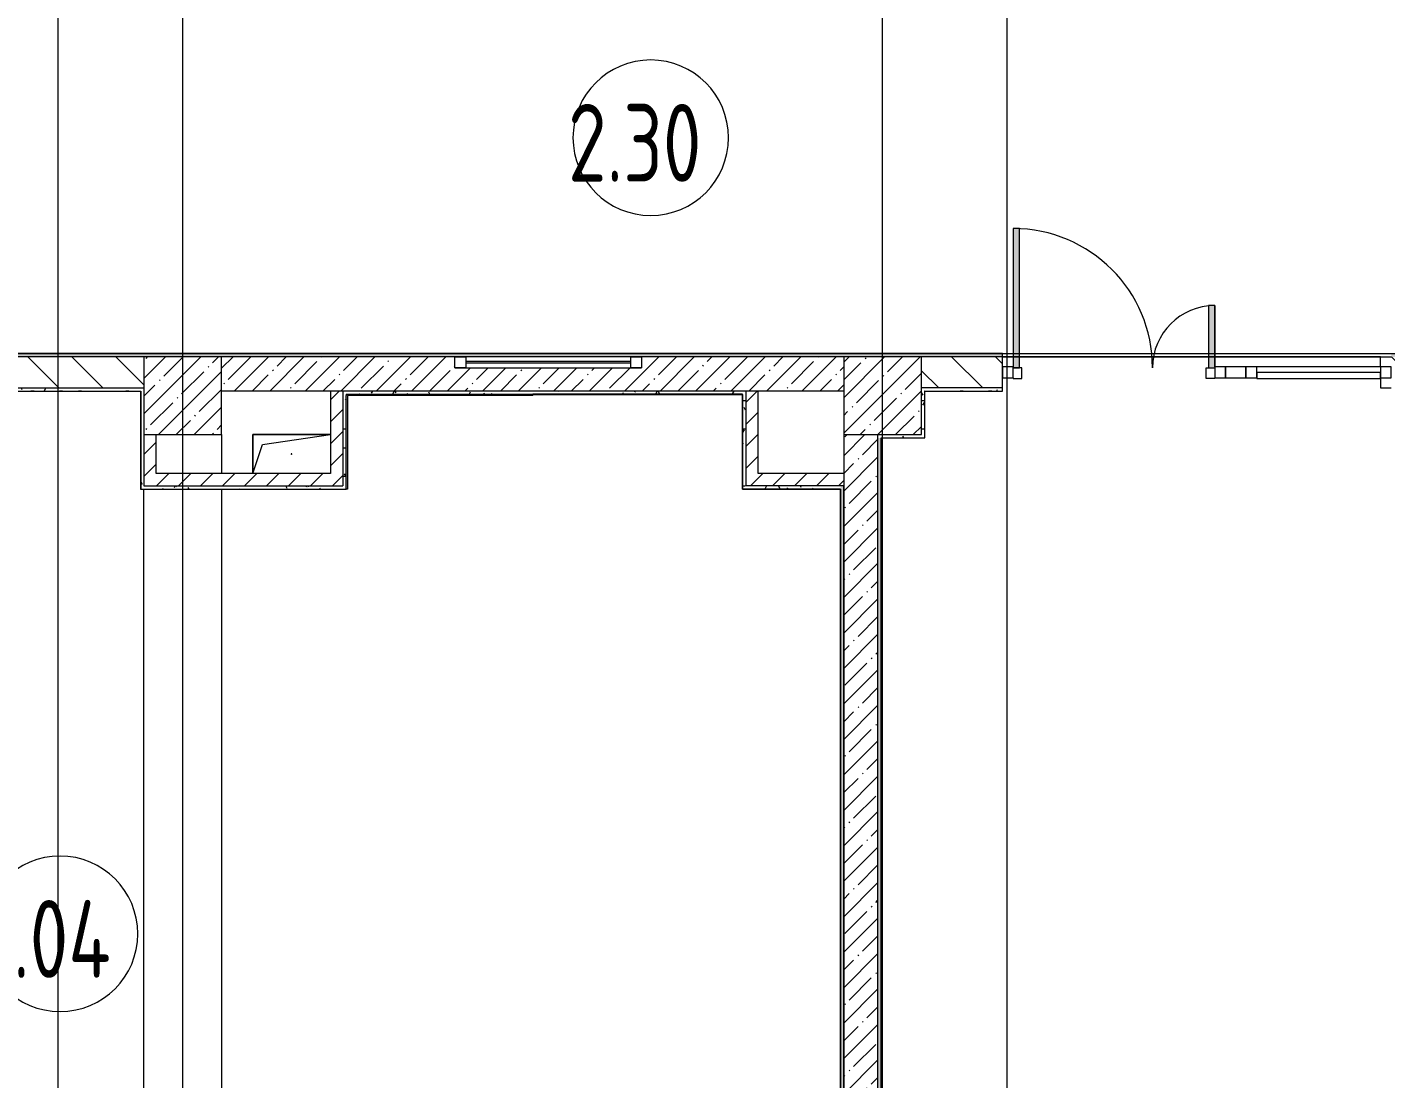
# Model space of a CAD drawing. Header units: millimetres. Extents: x -1113 to 415037, y -3642 to 354837.
# Drawn here: x 190932 to 199667, y 3257 to 10020 of the extents above; entities that cross this region are included whole.
import ezdxf

# ---------------------------------------------------------------- set-up
doc = ezdxf.new("R2010")
doc.units = ezdxf.units.MM
for name, color, linetype, lineweight in [('A-AREA-BNDY', 7, 'Continuous', 5), ('A-AREA-IDEN', 7, 'Continuous', 9), ('A-DETL-GENF', 7, 'Continuous', 9), ('A-FLOR', 7, 'Continuous', 9), ('A-GENM', 7, 'Continuous', 9), ('A-GLAZ', 7, 'Continuous', 9), ('A-GLAZ-1', 7, 'Continuous', 5), ('A-GLAZ-CURT', 7, 'Continuous', 9), ('A-GLAZ-CURT-2', 7, 'Continuous', 20), ('A-GLAZ-CWMG', 7, 'Continuous', 9), ('A-GLAZ-CWMG-1', 7, 'Continuous', 20), ('A-WALL', 7, 'Continuous', 5), ('I-WALL', 7, 'Continuous', 5), ('S-COLS', 7, 'Continuous', 9), ('S-COLS-1', 7, 'Continuous', 5), ('Оси', 7, 'Continuous', 9)]:
    doc.layers.add(name, color=color, linetype=linetype, lineweight=lineweight)
doc.layers.add('A-AREA-PATT-2', color=7, linetype='Continuous', lineweight=5, true_color=0xcde0ef, transparency=1)
doc.layers.add('A-FLOR-PATT-1', color=7, linetype='Continuous', lineweight=9, true_color=0xeef6ff, transparency=0.5)
for name, color, linetype, lineweight, true_color in [('A-DOOR-1', 7, 'Continuous', 5, 0xc0c0c0), ('A-WALL-1', 9, 'Continuous', 5, 0x808080), ('A-WALL-FNSH-1', 9, 'Continuous', 5, 0x808080)]:
    doc.layers.add(name, color=color, linetype=linetype, lineweight=lineweight, true_color=true_color)
doc.styles.add('СПДС', font='ГОСТ тип А.ttf', dxfattribs={"width": 0.9})
pattern_1 = [(45, (148772.12, -1e-08), (-70.71068, 70.71068), [])]
pattern_2 = [(135, (148772.12, -1e-08), (-141.42136, -141.42136), [])]
pattern_3 = [(45, (148772.12, -1e-08), (-114.04925, 114.04925), []), (45, (148886.17, -1e-08), (-114.04925, 114.04925), [201.612, -40.322, 6.706, -33.617])]
pattern_4 = [(0, (148772.123, -1e-08), (243.84, 60.96), [20.117, -162.763, 20.117, -162.763, -975.36]), (0, (148772.123, -1e-08), (243.84, 60.96), [-365.76, 20.117, -345.643, 20.117, -162.763, -426.72]), (0, (148772.123, -1e-08), (243.84, 60.96), [-914.4, 20.117, -101.803, 20.117, -284.683]), (120, (148863.563, 30.48), (-174.71291, 180.691634), [20.117, -162.763, 20.117, -162.763, -975.36]), (120, (148863.563, 30.48), (-174.71291, 180.691634), [-365.76, 20.117, -345.643, 20.117, -162.763, -426.72]), (120, (148863.563, 30.48), (-174.71291, 180.691634), [-914.4, 20.117, -101.803, 20.117, -284.683]), (240, (148894.043, 152.4), (-69.12709, -241.651634), [20.117, -162.763, 20.117, -162.763, -975.36]), (240, (148894.043, 152.4), (-69.12709, -241.651634), [-365.76, 20.117, -345.643, 20.117, -162.763, -426.72]), (240, (148894.043, 152.4), (-69.12709, -241.651634), [-914.4, 20.117, -101.803, 20.117, -284.683])]

# ---------------------------------------------------------------- blocks, each defined once
blk = doc.blocks.new('BSC_Колонна _Прямоугольная - 500х500-V279-Объем проектирования 2 этажа')
at = {"layer": 'S-COLS-1'}
h = blk.add_hatch(dxfattribs=at)
h.set_pattern_fill('FP_5', color=256, style=0, pattern_type=2)
h.set_pattern_definition([(45, (-43160, -7650), (-114.04925, 114.04925), []), (45, (-43045.95, -7650), (-114.04925, 114.04925), [201.613, -40.323, 6.706, -33.617])])
h.paths.add_polyline_path([(-250, -250), (250, -250), (250, 250), (-250, 250), (-250, 50)])
for p, q in [((250, 250), (-250, 250)), ((-250, 250), (-250, -250)), ((250, -250), (250, 250)), ((-250, -250), (250, -250))]:
    blk.add_line(p, q, dxfattribs=at)
blk = doc.blocks.new('BSC_Колонна _Прямоугольная - 500х500-V280-Объем проектирования 2 этажа')
at = {"layer": 'S-COLS-1'}
h = blk.add_hatch(dxfattribs=at)
h.set_pattern_fill('FP_6', color=256, style=0, pattern_type=2)
h.set_pattern_definition([(45, (-47660, -7650), (-114.04925, 114.04925), []), (45, (-47545.95, -7650), (-114.04925, 114.04925), [201.613, -40.323, 6.706, -33.617])])
h.paths.add_polyline_path([(152.6, -250), (250, -250), (250, 250), (-250, 250), (-250, -250), (-30, -250)])
for p, q in [((250, 250), (-250, 250)), ((-250, 250), (-250, -250)), ((250, -250), (250, 250)), ((-250, -250), (250, -250))]:
    blk.add_line(p, q, dxfattribs=at)
blk = doc.blocks.new('GM_Отверстие прямоугольное _в плите_ - Отверстие-V416-Объем проектирования 2 этажа')
at = {"layer": 'A-GENM'}
for p, q in [((-250, -125), (-250, 125)), ((-250, 125), (250, 125)), ((250, 125), (-250, 125)), ((-250, 125), (-250, -125)), ((-187.5, 62.5), (250, 125)), ((-250, -125), (-187.5, 62.5))]:
    blk.add_line(p, q, dxfattribs=at)
for start, end in [(360, 180), (180, 360)]:
    blk.add_arc((0, 0), 2.5, start, end, dxfattribs=at)
blk = doc.blocks.new('120_Окно_СКБ_1Ст - 120_Окно_СКБ_1Ст 400х1200 EI30-24228621-Объем проектирования 2 этажа')
at = {"layer": 'A-GLAZ'}
for p, q in [((-600, 40), (-600, 110)), ((-600, 110), (-530, 110)), ((-530, 110), (-530, 40)), ((530, 40), (530, 110)), ((530, 110), (600, 110)), ((600, 110), (600, 40)), ((-530, 40), (-600, 40)), ((600, 40), (530, 40))]:
    blk.add_line(p, q, dxfattribs=at)
at = {"layer": 'A-GLAZ-1'}
for p, q in [((600, 110), (-600, 110)), ((-600, 40), (600, 40)), ((530, 80), (-530, 80)), ((530, 70), (-530, 70))]:
    blk.add_line(p, q, dxfattribs=at)
blk = doc.blocks.new('Прямоугольный импост - 50 x 70 мм-31700031-Объем проектирования 2 этажа')
at = {"layer": 'A-GLAZ-CWMG-1'}
for p, q in [((-70, 35), (0, 35)), ((-70, -35), (-70, 35)), ((0, 35), (0, -35)), ((0, -35), (-70, -35))]:
    blk.add_line(p, q, dxfattribs=at)
blk = doc.blocks.new('Дверь_Витражная_остекление_ - ДВН_ДАО_Главный вход_1200 в свету-31742133-Объем проектирования 2 этажа')
at = {"layer": 'A-DETL-GENF'}
for p, q in [((-607.5, 925), (-647.5, 925)), ((-647.5, 925), (-647.5, 35)), ((-607.5, 30), (-607.5, 925)), ((647.5, 430), (607.5, 430)), ((607.5, 430), (607.5, 30)), ((647.5, 35), (647.5, 430)), ((-647.5, 30), (-607.5, 30)), ((-592.5, 30), (-647.5, 30)), ((-592.5, -40), (-592.5, 30)), ((592.5, -40), (592.5, 30)), ((592.5, 30), (647.5, 30)), ((607.5, 30), (647.5, 30)), ((-647.5, -35), (-647.5, -40)), ((-647.5, -40), (-592.5, -40)), ((647.5, -40), (592.5, -40)), ((647.5, -35), (647.5, -40))]:
    blk.add_line(p, q, dxfattribs=at)
at = {"layer": 'A-DOOR-1'}
for p, q in [((-647.5, 925), (-647.5, 35)), ((647.5, 430), (647.5, 35))]:
    blk.add_line(p, q, dxfattribs=at)
for centre, radius, start, end in [((-647.5, 30), 895, 360, 90), ((647.5, 30), 400, 90, 180)]:
    blk.add_arc(centre, radius, start, end, dxfattribs=at)
blk = doc.blocks.new('Системная панель - Стемалит - 40мм-32257327-Объем проектирования 2 этажа')
at = {"layer": 'A-GLAZ-CURT-2'}
for p, q in [((65, 35), (-65, 35)), ((-65, 35), (-65, -35)), ((65, -35), (65, 35)), ((-65, -35), (65, -35))]:
    blk.add_line(p, q, dxfattribs=at)
blk = doc.blocks.new('Прямоугольный импост - 50 x 70 мм-31687886-Объем проектирования 2 этажа')
at = {"layer": 'A-GLAZ-CWMG-1'}
for p, q in [((-35, 35), (35, 35)), ((-35, -35), (-35, 35)), ((35, 35), (35, -35)), ((35, -35), (-35, -35))]:
    blk.add_line(p, q, dxfattribs=at)
blk = doc.blocks.new('Прямоугольный импост - 50 x 70 мм-31701779-Объем проектирования 2 этажа')
at = {"layer": 'A-GLAZ-CWMG-1'}
for p, q in [((0, 35), (-70, 35)), ((-70, 35), (-70, -35)), ((0, -35), (0, 35)), ((-70, -35), (0, -35))]:
    blk.add_line(p, q, dxfattribs=at)
blk = doc.blocks.new('Системная панель - Стекло - 40мм-V498-Объем проектирования 2 этажа')
at = {"layer": 'A-GLAZ-CURT-2'}
for p, q in [((397.5, 0), (-397.5, 0)), ((-397.5, 0), (-397.5, -40)), ((397.5, -40), (397.5, 0)), ((-397.5, -40), (397.5, -40))]:
    blk.add_line(p, q, dxfattribs=at)
blk = doc.blocks.new('Прямоугольный импост - 50 x 70 мм-31702100-Объем проектирования 2 этажа')
at = {"layer": 'A-GLAZ-CWMG-1'}
for p, q in [((-35, 35), (35, 35)), ((-35, -35), (-35, 35)), ((35, 35), (35, -35)), ((35, -35), (-35, -35))]:
    blk.add_line(p, q, dxfattribs=at)
blk = doc.blocks.new('Прямоугольный импост - 50 x 70 мм-31720914-Объем проектирования 2 этажа')
at = {"layer": 'A-GLAZ-CWMG'}
blk.add_line((6460, 7920), (5665, 7920), dxfattribs=at)
blk = doc.blocks.new('Марка_Помещения - Номер-25198446-Объем проектирования 2 этажа')
at = {"layer": 'A-AREA-IDEN'}
for start, end in [(360, 180), (180, 360)]:
    blk.add_arc((0, 0), 2.5, start, end, dxfattribs=at)

msp = doc.modelspace()

# ---------------------------------------------------------------- hatches: boundary and pattern name
at = {"layer": 'A-AREA-PATT-2'}
msp.add_hatch(color=256, dxfattribs=at).paths.add_polyline_path([(192991.1, 7049.5), (192991.1, 7652), (194183.1, 7652), (194183.1, 7656), (192987.1, 7655), (192987.1, 7049.5)])
at = {"layer": 'A-FLOR-PATT-1'}
h = msp.add_hatch(color=256, dxfattribs=at)
h.paths.add_polyline_path([(198527.1, 7900), (198567.1, 7900), (198567.1, 8230), (198527.1, 8230)])
h.paths.add_polyline_path([(197307.4, 7900), (197312.1, 7900), (197312.1, 8725), (197272.1, 8725), (197272.1, 7900)])
h.paths.add_polyline_path([(189658.1, 7900), (189698.1, 7900), (189698.1, 8230), (189658.1, 8230), (189658.1, 7920)])
h.paths.add_polyline_path([(206273.1, 7900), (206313.1, 7900), (206313.1, 8725), (206273.1, 8725), (206273.1, 7920)])
h.paths.add_polyline_path([(188403.1, 7900), (188443.1, 7900), (188443.1, 8725), (188403.1, 8725), (188403.1, 8043.3)])
h.paths.add_polyline_path([(207568.1, 7900), (207568.1, 8230), (207528.1, 8230), (207528.1, 7900)])
h.paths.add_polyline_path([(223953.1, 9422.3), (224252.1, 9422.3), (224252.1, 9462.3), (223953.1, 9462.3)])
h.paths.add_polyline_path([(224191.5, 10682.3), (224252.1, 10682.3), (224252.1, 10722.3), (223453.1, 10722.3), (223453.1, 10682.3), (223522.1, 10682.3)])
h = msp.add_hatch(color=256, dxfattribs=at)
h.paths.add_polyline_path([(198567.1, 7830), (198567.1, 7900), (198527.1, 7900), (198527.1, 7830)])
h.paths.add_polyline_path([(197312.1, 7830), (197312.1, 7900), (197272.1, 7900), (197272.1, 7830), (197307.4, 7830)])
at = {"layer": 'I-WALL'}
h = msp.add_hatch(dxfattribs=at)
h.set_pattern_fill('FP_23', color=256, style=0, pattern_type=2)
h.set_pattern_definition(pattern_2)
h.paths.add_polyline_path([(187822.1, 7700), (188333.1, 7700), (188333.1, 7900), (187812.1, 7900), (187812.1, 7700)])
h.paths.add_polyline_path([(187262.1, 7700), (187312.1, 7700), (187312.1, 7900), (187262.1, 7900), (187262.1, 7773.2)])
h.paths.add_polyline_path([(191682.1, 7700), (191682.1, 7900), (190833.1, 7900), (190833.1, 7700), (191525.5, 7700)])
h = msp.add_hatch(dxfattribs=at)
h.set_pattern_fill('FP_191', color=256, style=0, pattern_type=2)
h.set_pattern_definition(pattern_4)
h.paths.add_polyline_path([(223516.4, 7900), (223522.1, 7900), (223501.1, 7920), (222477.1, 7920), (222477.1, 7908), (222532.1, 7908), (222532.1, 7900), (223502.1, 7900)])
h.paths.add_polyline_path([(221022.1, 7900), (221023.1, 7908), (221077.1, 7908), (221077.1, 7920), (220507.1, 7920), (220507.1, 7908), (220537.1, 7908), (220537.1, 7900), (220872.1, 7900)])
h.paths.add_polyline_path([(219092.1, 7900), (219377.1, 7900), (219377.1, 7908), (219407.1, 7908), (219407.1, 7920), (218132.6, 7920), (218132.6, 7908), (218162.6, 7908), (218162.6, 7900), (218989.4, 7900)])
h.paths.add_polyline_path([(214402.1, 7900), (214697.1, 7900.9), (214697.1, 7908), (214727.1, 7908), (214727.1, 7920), (208703.1, 7920), (208703.1, 7900), (214182.1, 7900)])
h.paths.add_polyline_path([(216098.5, 7900), (217002.6, 7900), (217002.6, 7908), (217032.6, 7908), (217032.6, 7920), (215827.1, 7920), (215827.1, 7908), (215857.1, 7908), (215857.1, 7900), (215990.9, 7900)])
h.paths.add_polyline_path([(206203.1, 7900), (206203.1, 7920), (199702.1, 7920), (199702.1, 7900), (205980.2, 7900)])
h.paths.add_polyline_path([(196682.1, 7900), (197202.1, 7900), (197202.1, 7920), (190833.1, 7920), (190833.1, 7900), (196182.1, 7900)])
h.paths.add_polyline_path([(187532.1, 7900), (188333.1, 7900), (188333.1, 7920), (187532.1, 7919), (187512.6, 7900)])
h.paths.add_polyline_path([(187512.1, 7900), (187522.1, 7910), (187512.1, 7920), (187512.1, 7914.3)])
h = msp.add_hatch(dxfattribs=at)
h.set_pattern_fill('FP_1', color=256, style=0, pattern_type=2)
h.set_pattern_definition(pattern_3)
h.paths.add_polyline_path([(196160.7, 7680), (196182.1, 7680), (196182.1, 7900), (194882.1, 7900), (194882.1, 7830), (193682.1, 7830), (193682.1, 7900), (192182.1, 7900), (192182.1, 7680), (195861.9, 7680)])
h = msp.add_hatch(dxfattribs=at)
h.set_pattern_fill('FP_23', color=256, style=0, pattern_type=2)
h.set_pattern_definition(pattern_2)
h.paths.add_polyline_path([(196702.1, 7700), (197202.1, 7700), (197202.1, 7900), (196682.1, 7900), (196682.1, 7700)])
h.paths.add_polyline_path([(200198.3, 7700), (200672.1, 7700.2), (200672.1, 7900), (199702.1, 7900), (199702.1, 7700)])
h = msp.add_hatch(dxfattribs=at)
h.set_pattern_fill('FP_191', color=256, style=0, pattern_type=2)
h.set_pattern_definition(pattern_4)
h.paths.add_polyline_path([(191661.1, 7680), (191682.1, 7700), (190833.1, 7700), (190833.1, 7680), (191525.5, 7680)])
h.paths.add_polyline_path([(191678.1, 7680), (191682.1, 7680), (191682.1, 7700), (191662.1, 7680)])
h.paths.add_polyline_path([(187812.1, 7700), (187833.1, 7680), (188333.1, 7680), (188333.1, 7700), (187822.1, 7700)])
h.paths.add_polyline_path([(187832.1, 7680), (187812.1, 7700), (187812.1, 7680), (187822.1, 7680)])
h = msp.add_hatch(dxfattribs=at)
h.set_pattern_fill('FP_191', color=256, style=0, pattern_type=2)
h.set_pattern_definition(pattern_4)
h.paths.add_polyline_path([(196702.1, 7380), (196701.2, 7680), (196682.1, 7700), (196682.8, 7380)])
h.paths.add_polyline_path([(196702.1, 7680), (196702.1, 7700), (196682.1, 7700), (196687.8, 7694.3)])
h = msp.add_hatch(dxfattribs=at)
h.set_pattern_fill('FP_191', color=256, style=0, pattern_type=2)
h.set_pattern_definition(pattern_4)
h.paths.add_polyline_path([(199702.1, 7680), (200662.1, 7680), (200660.7, 7700), (199702.1, 7700)])
h.paths.add_polyline_path([(196916.2, 7680), (197202.1, 7680), (197202.1, 7700), (196702.1, 7700), (196702.1, 7680)])
h = msp.add_hatch(dxfattribs=at)
h.set_pattern_fill('FP_191', color=256, style=0, pattern_type=2)
h.set_pattern_definition(pattern_4)
h.paths.add_polyline_path([(191662.1, 7070), (191682.1, 7070), (191682.1, 7680), (191662.1, 7679), (191662.1, 7070.3)])
h = msp.add_hatch(dxfattribs=at)
h.set_pattern_fill('FP_22', color=256, style=0, pattern_type=2)
h.set_pattern_definition(pattern_1)
h.paths.add_polyline_path([(192882.1, 7070), (192962.1, 7070), (192962.1, 7680), (192882.1, 7680), (192882.1, 7150)])
h = msp.add_hatch(dxfattribs=at)
h.set_pattern_fill('FP_191', color=256, style=0, pattern_type=2)
h.set_pattern_definition(pattern_4)
h.paths.add_polyline_path([(192962.1, 7660), (195531.1, 7660), (195532.1, 7680), (192962.1, 7680)])
h = msp.add_hatch(dxfattribs=at)
h.set_pattern_fill('FP_191', color=256, style=0, pattern_type=2)
h.set_pattern_definition(pattern_4)
h.paths.add_polyline_path([(192982.1, 7050), (192982.1, 7660), (192962.1, 7660), (192962.1, 7050), (192971, 7050)])
h = msp.add_hatch(dxfattribs=at)
h.set_pattern_fill('FP_191', color=256, style=0, pattern_type=2)
h.set_pattern_definition(pattern_4)
h.paths.add_polyline_path([(195552.1, 7070), (195552.1, 7680), (195532.1, 7680), (195532.1, 7070)])
h = msp.add_hatch(dxfattribs=at)
h.set_pattern_fill('FP_22', color=256, style=0, pattern_type=2)
h.set_pattern_definition(pattern_1)
h.paths.add_polyline_path([(195552.1, 7070), (195632.1, 7070), (195632.1, 7680), (195552.1, 7680)])
h = msp.add_hatch(dxfattribs=at)
h.set_pattern_fill('FP_22', color=256, style=0, pattern_type=2)
h.set_pattern_definition(pattern_1)
h.paths.add_polyline_path([(191762.1, 7150), (191762.1, 7400), (191682.1, 7400), (191682.1, 7150)])
h = msp.add_hatch(dxfattribs=at)
h.set_pattern_fill('FP_1', color=256, style=0, pattern_type=2)
h.set_pattern_definition(pattern_3)
h.paths.add_polyline_path([(196283.1, 400), (196402.1, 400), (196402.1, 7400), (196182.1, 7400), (196182.1, 400), (196281.1, 400)])
h = msp.add_hatch(dxfattribs=at)
h.set_pattern_fill('FP_191', color=256, style=0, pattern_type=2)
h.set_pattern_definition(pattern_4)
h.paths.add_polyline_path([(196681.3, 7380), (196682.1, 7380), (196682.1, 7400), (196402.1, 7400), (196402.1, 7380), (196680.7, 7380)])
h = msp.add_hatch(dxfattribs=at)
h.set_pattern_fill('FP_191', color=256, style=0, pattern_type=2)
h.set_pattern_definition(pattern_4)
h.paths.add_polyline_path([(196419.4, 805), (196422.1, 805), (196422.1, 7379), (196402.1, 7378.5), (196402.1, 805)])
h = msp.add_hatch(dxfattribs=at)
h.set_pattern_fill('FP_22', color=256, style=0, pattern_type=2)
h.set_pattern_definition(pattern_1)
h.paths.add_polyline_path([(192482.1, 7070), (192882.1, 7070), (192882.1, 7150), (191682.1, 7150), (191682.1, 7070), (192382.1, 7070)])
h = msp.add_hatch(dxfattribs=at)
h.set_pattern_fill('FP_22', color=256, style=0, pattern_type=2)
h.set_pattern_definition(pattern_1)
h.paths.add_polyline_path([(196162.1, 7070), (196182.1, 7070), (196182.1, 7150), (195632.1, 7150), (195632.1, 7070), (195861.9, 7070)])
h = msp.add_hatch(dxfattribs=at)
h.set_pattern_fill('FP_191', color=256, style=0, pattern_type=2)
h.set_pattern_definition(pattern_4)
h.paths.add_polyline_path([(192960.7, 7050), (192962.1, 7050), (192962.1, 7070), (191662.1, 7070), (191662.1, 7050), (192882.1, 7050)])
h = msp.add_hatch(dxfattribs=at)
h.set_pattern_fill('FP_191', color=256, style=0, pattern_type=2)
h.set_pattern_definition(pattern_4)
h.paths.add_polyline_path([(196161.1, 7050), (196161.1, 7070), (195532.1, 7070), (195532.1, 7050), (196157.3, 7050)])
h = msp.add_hatch(dxfattribs=at)
h.set_pattern_fill('FP_191', color=256, style=0, pattern_type=2)
h.set_pattern_definition(pattern_4)
h.paths.add_polyline_path([(196182.1, 120), (196182.1, 7070), (196162.1, 7070), (196162.1, 121), (196180.3, 120.1)])

# ---------------------------------------------------------------- linework, layer by layer
at = {"layer": 'A-AREA-BNDY', "flags": 128}
msp.add_lwpolyline([(187533.1, 7921), (214052.1, 7921)], dxfattribs=at)
at = {"layer": 'A-FLOR'}
for p, q in [((197202.1, 7900), (199702.1, 7900)), ((199632.1, 7900), (197202.1, 7900)), ((199632.1, 7835), (199632.1, 7900)), ((199632.1, 7760), (199632.1, 7700)), ((199632.1, 7700), (199702.1, 7700)), ((191762.1, 7400), (192182.1, 7400)), ((192182.1, 7400), (192182.1, 7150)), ((191682.1, 470), (191682.1, 7050)), ((192182.1, 7050), (192182.1, 4696.5)), ((192182.1, 4695.6), (192182.1, 475))]:
    msp.add_line(p, q, dxfattribs=at)
at = {"layer": 'A-WALL'}
for p, q in [((197202.1, 7920), (190833.1, 7920)), ((190833.1, 7700), (191682.1, 7700)), ((197202.1, 7700), (196682.1, 7700)), ((190833.1, 7680), (191662.1, 7680)), ((196182.1, 7680), (192182.1, 7680)), ((192962.1, 7680), (192962.1, 7070)), ((195532.1, 7660), (194183.1, 7660)), ((195531.1, 7659), (195531.1, 7660)), ((195532.1, 7070), (195532.1, 7660)), ((196703.1, 7679), (196702.1, 7679)), ((196182.1, 7380), (196182.1, 400)), ((196402.1, 742.5), (196402.1, 7400)), ((196422.1, 7380), (196422.1, 7247.5)), ((196162.1, 7050), (195532.1, 7050)), ((196182.1, 7070), (195552.1, 7070)), ((196182.1, 400), (196182.1, 7070))]:
    msp.add_line(p, q, dxfattribs=at)
at = {"layer": 'A-WALL-1'}
for p, q in [((191682.1, 7900), (190833.1, 7900)), ((193682.1, 7900), (192182.1, 7900)), ((196182.1, 7900), (194882.1, 7900)), ((197202.1, 7900), (196682.1, 7900)), ((197202.1, 7680), (197202.1, 7920)), ((191662.1, 7680), (191662.1, 7050)), ((192882.1, 7680), (192882.1, 7150)), ((192982.1, 7050), (192982.1, 7652)), ((195552.1, 7680), (195552.1, 7070)), ((195632.1, 7150), (195632.1, 7680)), ((196702.1, 7679), (196702.1, 7680)), ((196702.1, 7680), (197202.1, 7680)), ((191682.1, 7400), (191682.1, 7070)), ((191762.1, 7150), (191762.1, 7400)), ((196182.1, 7400), (196182.1, 7380)), ((196422.1, 7380), (196702.1, 7380)), ((192882.1, 7150), (191762.1, 7150)), ((196182.1, 7150), (195632.1, 7150)), ((191662.1, 7050), (192982.1, 7050)), ((191682.1, 7070), (192962.1, 7070))]:
    msp.add_line(p, q, dxfattribs=at)
at = {"layer": 'A-WALL-FNSH-1'}
for p, q in [((197202.1, 7921), (190833.1, 7921)), ((197202.1, 7920), (197202.1, 7921)), ((190833.1, 7679), (191662.1, 7679)), ((191661.1, 7680), (191661.1, 7049)), ((194183.1, 7659), (195531.1, 7659)), ((195531.1, 7659), (195531.1, 7049)), ((196702.1, 7679), (196702.1, 7380)), ((196703.1, 7679), (197202.1, 7679)), ((196703.1, 7379), (196703.1, 7679)), ((197202.1, 7679), (197202.1, 7680)), ((196423.1, 7379), (196703.1, 7379)), ((196423.1, 801), (196423.1, 7379)), ((196422.1, 7247.5), (196422.1, 800)), ((191661.1, 7049), (192982.1, 7049)), ((192982.1, 7049), (192982.1, 7050)), ((195531.1, 7049), (196161.1, 7049)), ((195532.1, 7050), (195532.1, 7070)), ((196161.1, 7049), (196161.1, 121)), ((196162.1, 121), (196162.1, 7050))]:
    msp.add_line(p, q, dxfattribs=at)
at = {"layer": 'I-WALL'}
for p, q in [((192982.1, 7660), (194183.1, 7660)), ((192982.1, 7660), (192982.1, 7652)), ((192983.1, 7652), (192982.1, 7652)), ((192983.1, 7049.5), (192983.1, 7652)), ((192991.1, 7652), (192991.1, 7049.5)), ((194183.1, 7652), (192991.1, 7652)), ((194183.1, 7652), (194183.1, 7659)), ((192991.1, 7049.5), (192983.1, 7049.5))]:
    msp.add_line(p, q, dxfattribs=at)
at = {"layer": 'Оси'}
for points in [[(191132.1, -1906.3), (191132.1, 3093.7), (191132.1, 22398.1), (191132.1, 27398.1)], [(192357.9, -1906.3), (192357.9, -1202.4), (191932.1, -674.7), (191932.1, 4325.3), (191932.1, 22398.1), (191932.1, 27398.1)], [(196432.1, -1906.3), (196432.1, 3093.7), (196432.1, 22398.1), (196432.1, 27398.1)], [(197881.8, -1906.3), (197881.8, -1202.4), (197232.1, -636.3), (197232.1, 4363.7), (197232.1, 22398.1), (197232.1, 27398.1)]]:
    msp.add_lwpolyline(points, dxfattribs=at)

# ---------------------------------------------------------------- block references
at = {"layer": 'A-AREA-IDEN', "xscale": 199.9999999999999, "yscale": 199.9999999999999, "zscale": 199.9999999999999}
for p in [(194940.9, 9309.4), (191143.4, 4189.6)]:
    msp.add_blockref('Марка_Помещения - Номер-25198446-Объем проектирования 2 этажа', p, dxfattribs=at)
at = {"layer": 'A-DOOR-1'}
msp.add_blockref('Дверь_Витражная_остекление_ - ДВН_ДАО_Главный вход_1200 в свету-31742133-Объем проектирования 2 этажа', (197919.6, 7800), dxfattribs=at)
at = {"layer": 'A-GENM'}
msp.add_blockref('GM_Отверстие прямоугольное _в плите_ - Отверстие-V416-Объем проектирования 2 этажа', (192632.1, 7275), dxfattribs=at)
at = {"layer": 'A-GLAZ', "color": 3}
msp.add_blockref('120_Окно_СКБ_1Ст - 120_Окно_СКБ_1Ст 400х1200 EI30-24228621-Объем проектирования 2 этажа', (194282.1, 7790), dxfattribs=at)
at = {"layer": 'A-GLAZ-CURT'}
for name, p in [('Системная панель - Стемалит - 40мм-32257327-Объем проектирования 2 этажа', (198702.1, 7800)), ('Системная панель - Стекло - 40мм-V498-Объем проектирования 2 этажа', (199234.6, 7800))]:
    msp.add_blockref(name, p, dxfattribs=at)
at = {"layer": 'A-GLAZ-CWMG', "rotation": 180}
msp.add_blockref('Прямоугольный импост - 50 x 70 мм-31701779-Объем проектирования 2 этажа', (197202.1, 7800), dxfattribs=at)
at = {"layer": 'A-GLAZ-CWMG', "extrusion": (0, 0, -1), "rotation": 180}
for name, p in [('Прямоугольный импост - 50 x 70 мм-31687886-Объем проектирования 2 этажа', (-198602.1, 7800)), ('Прямоугольный импост - 50 x 70 мм-31702100-Объем проектирования 2 этажа', (-198802.1, 7800)), ('Прямоугольный импост - 50 x 70 мм-31700031-Объем проектирования 2 этажа', (-199702.1, 7800))]:
    msp.add_blockref(name, p, dxfattribs=at)
at = {"layer": 'A-GLAZ-CWMG'}
msp.add_blockref('Прямоугольный импост - 50 x 70 мм-31720914-Объем проектирования 2 этажа', (193172.1, -85), dxfattribs=at)
at = {"layer": 'S-COLS'}
for name, p in [('BSC_Колонна _Прямоугольная - 500х500-V279-Объем проектирования 2 этажа', (191932.1, 7650)), ('BSC_Колонна _Прямоугольная - 500х500-V280-Объем проектирования 2 этажа', (196432.1, 7650))]:
    msp.add_blockref(name, p, dxfattribs=at)

# ---------------------------------------------------------------- texts
at = {"layer": 'A-AREA-IDEN', "char_height": 500, "attachment_point": 1, "style": 'СПДС'}
for s, insert, width in [('2.30', (194409.4, 9526.5), 1327.594), ('2.04', (190594, 4406.7), 1370.886)]:
    msp.add_mtext(s, dxfattribs=dict(at, insert=insert, width=width))

doc.saveas('drawing.dxf')
